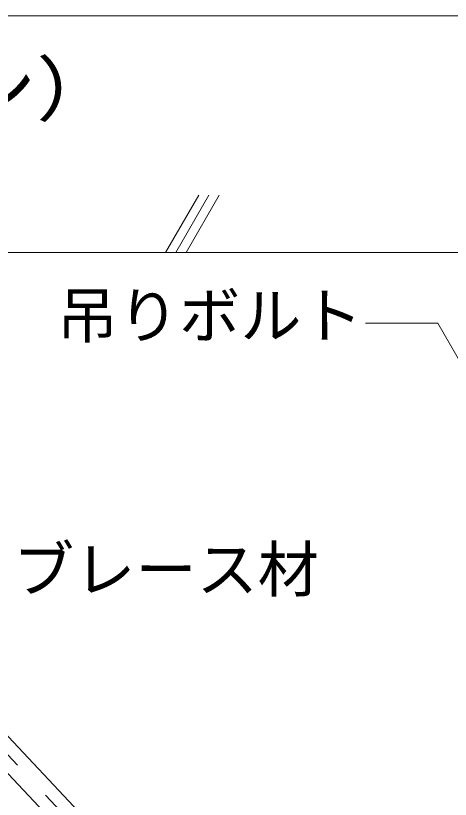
# Model space of a CAD drawing. Units: millimetres, scale not verified. Extents: x -7800 to 7800, y -5387 to 5300.
# Drawn here: x -6509 to -6083, y 292 to 1060 of the extents above; entities that cross this region are included whole.
import ezdxf
from ezdxf.enums import TextEntityAlignment as Align

# ---------------------------------------------------------------- set-up
doc = ezdxf.new("R2010")
doc.units = ezdxf.units.MM
doc.header["$LTSCALE"] = 40
doc.linetypes.add('CHAIN1', pattern=[8, 5, -1, 1, -1])
for name, color, linetype, lineweight in [('7-0_中心線', 4, 'CHAIN1', 9), ('7-4_ブレース・補強材', 4, 'Continuous', 9), ('7-6_文字・矢印', 7, 'Continuous', 18), ('7-9_躯体他', 4, 'Continuous', 9), ('F-3_野縁受け', 7, 'Continuous', 18)]:
    doc.layers.add(name, color=color, linetype=linetype, lineweight=lineweight)
doc.styles.add('ＭＳ ゴシック', font='')
doc.styles.get('ＭＳ ゴシック').set_extended_font_data('MS Gothic')

msp = doc.modelspace()

# ---------------------------------------------------------------- linework, layer by layer
at = {"layer": '7-0_中心線'}
msp.add_line((-6918.42, 762.16), (-6105.03, -103.11), dxfattribs=at)
at = {"layer": '7-4_ブレース・補強材'}
for p, q in [((-6923.07, 748.86), (-6169.55, -52.72)), ((-6868.22, 727), (-6135.24, -52.72))]:
    msp.add_line(p, q, dxfattribs=at)
at = {"layer": '7-6_文字・矢印'}
for p, q in [((-6166.27, 758.54), (-6095.34, 758.54)), ((-6095.34, 758.54), (-6058.85, 695.33))]:
    msp.add_line(p, q, dxfattribs=at)
at = {"layer": '7-9_躯体他'}
for p, q in [((-6362.28, 827.98), (-6329.83, 884.18)), ((-6352.28, 827.98), (-6319.83, 884.18)), ((-6342.28, 827.98), (-6309.83, 884.18)), ((-7262.16, 827.98), (-4950.65, 827.98))]:
    msp.add_line(p, q, dxfattribs=at)
at = {"layer": 'F-3_野縁受け', "color": 3}
msp.add_line((-7638.18, 1060.25), (-2128.18, 1060.25), dxfattribs=at)

# ---------------------------------------------------------------- texts
at = {"layer": '7-6_文字・矢印', "style": 'ＭＳ ゴシック', "width": 1.15}
msp.add_text('・斜め部材\u3000Ｖ字（２スパン）', height=51.32, dxfattribs=at).set_placement((-7535.68, 947.25), align=Align.BOTTOM_LEFT)
at = {"layer": '7-6_文字・矢印', "style": 'ＭＳ ゴシック'}
for s, p in [('吊りボルト', (-6469.04, 731)), ('ブレース材', (-6511.89, 482.08))]:
    msp.add_text(s, height=43.99, dxfattribs=at).set_placement(p, align=Align.BOTTOM_LEFT)

doc.saveas('drawing.dxf')
